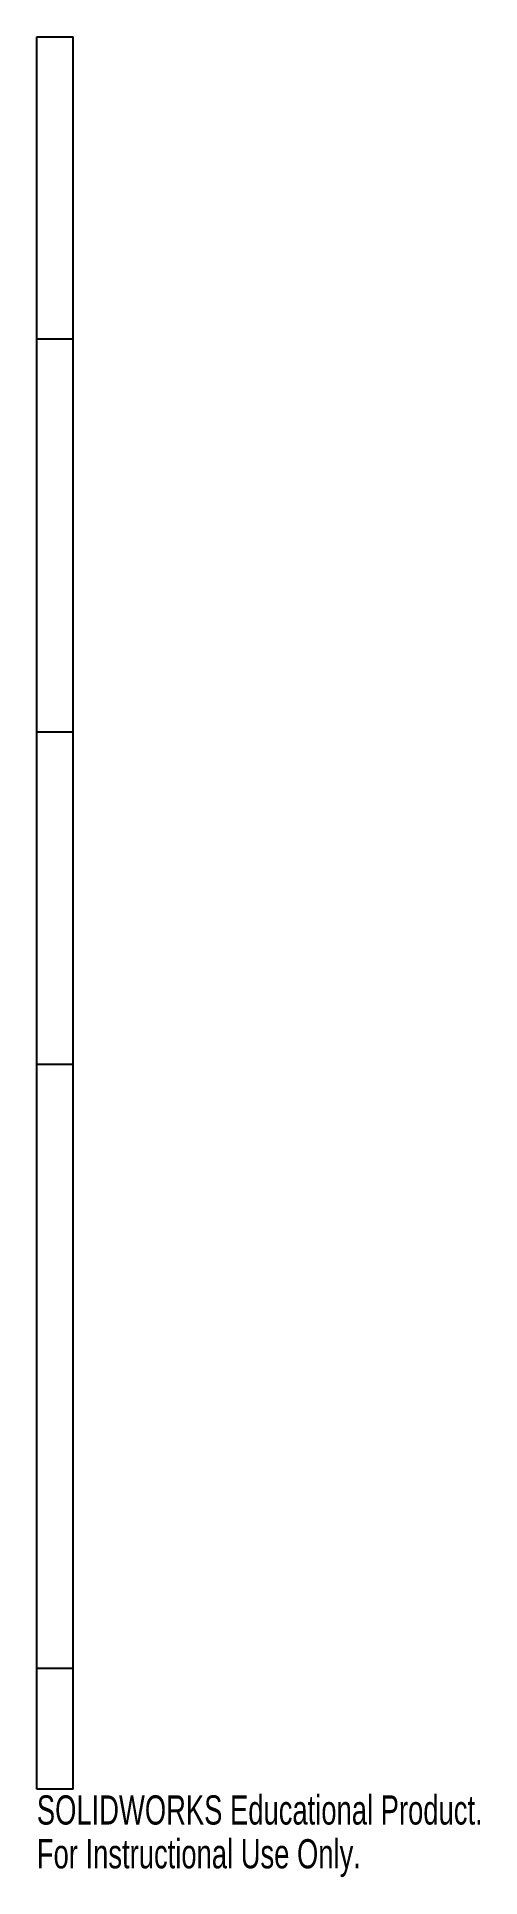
# Paper-space layout '_Right' of a CAD drawing. Header units: millimetres. Extents: x -6 to 67, y -198 to 107.
import ezdxf

# ---------------------------------------------------------------- set-up
doc = ezdxf.new("R2010")
doc.units = ezdxf.units.MM
doc.styles.add('SLDTEXTSTYLE0', font='TXT', dxfattribs={"width": 0.7})

psp = doc.layouts.new('_Right')

# ---------------------------------------------------------------- linework, layer by layer
at = {"color": 7, "linetype": 'Continuous', "lineweight": 25}
for p, q in [((-6, -183.28), (-6, 106.72)), ((-6, 106.72), (0, 106.72)), ((0, -183.28), (0, 106.72)), ((-6, 56.72), (0, 56.72)), ((-6, -8.28), (0, -8.28)), ((-6, -63.28), (0, -63.28)), ((-6, -163.28), (0, -163.28)), ((0, -183.28), (-6, -183.28))]:
    psp.add_line(p, q, dxfattribs=at)

# ---------------------------------------------------------------- texts
at = {"color": 7, "linetype": 'Continuous', "char_height": 4.8336, "attachment_point": 1, "style": 'SLDTEXTSTYLE0'}
for s, insert in [('SOLIDWORKS Educational Product.', (-6, -184.3)), ('For Instructional Use Only.', (-6, -191.55))]:
    psp.add_mtext(s, dxfattribs=dict(at, insert=insert))

doc.saveas('drawing.dxf')
